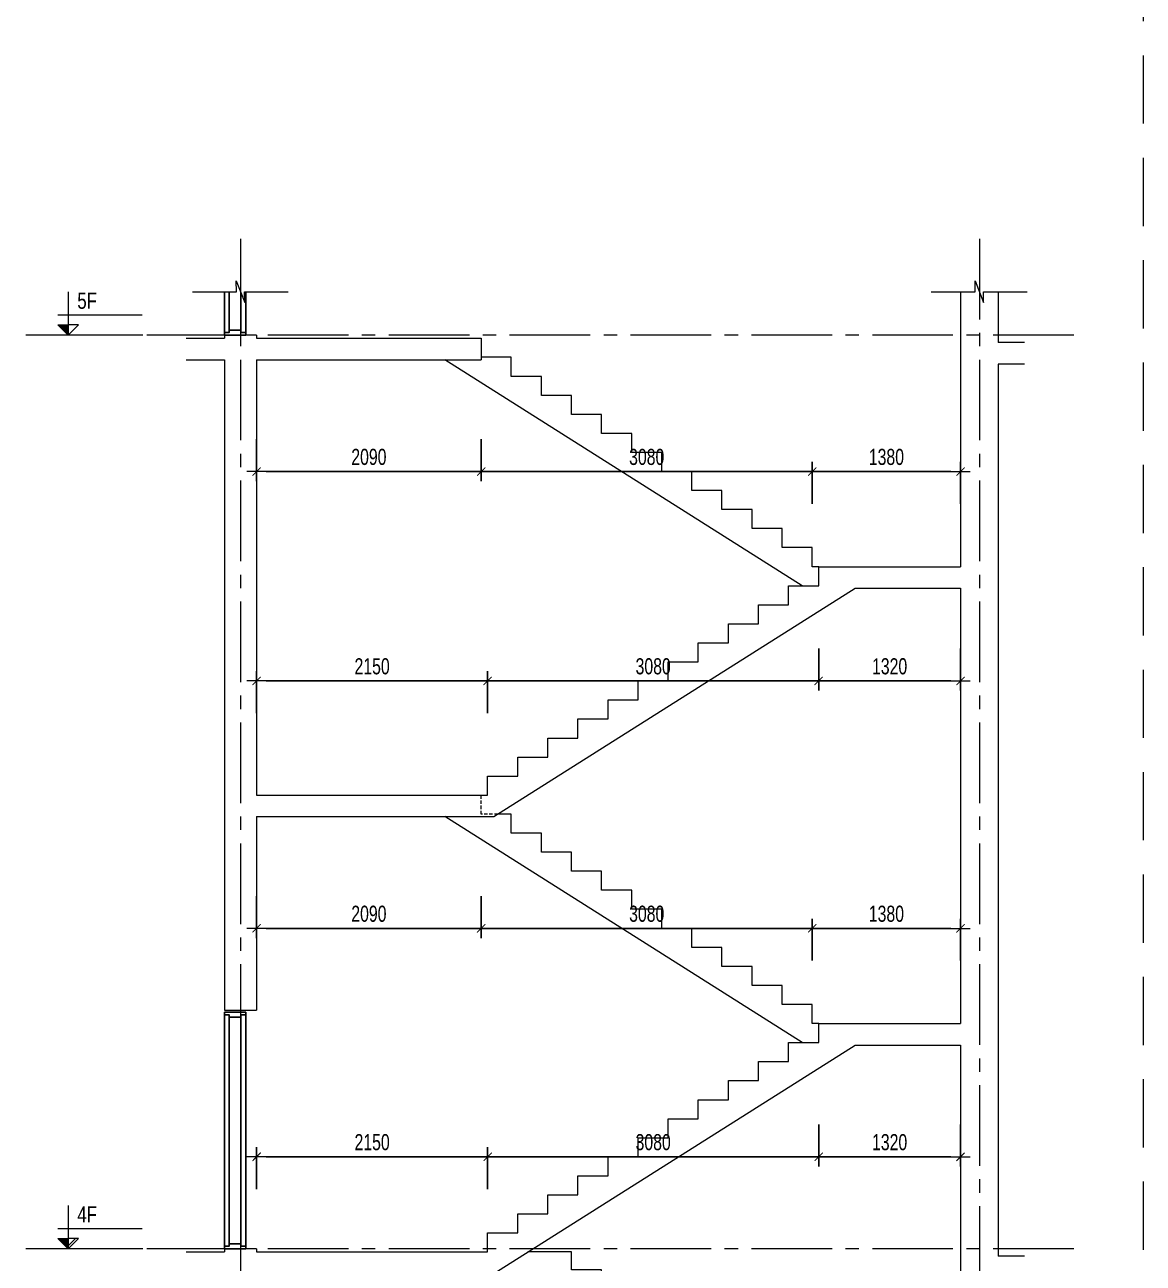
# Model space of a CAD drawing. Header units: millimetres. Extents: x -179076 to 254975, y -18667 to 296191.
# Drawn here: x 121519 to 131925, y 236932 to 248453 of the extents above; entities that cross this region are included whole.
import ezdxf

# ---------------------------------------------------------------- set-up
doc = ezdxf.new("R2010")
doc.units = ezdxf.units.MM
doc.linetypes.add('CENTER2', pattern=[1.125, 0.75, -0.125, 0.125, -0.125])
doc.linetypes.add('HIDDEN2', pattern=[4.762499999999999, 3.175, -1.5875])
doc.layers.get('Defpoints').update_dxf_attribs({"color": 151, "lineweight": 9})
doc.layers.add('A-DOOR', color=4, linetype='Continuous')
doc.layers.add('DOOR', color=4, linetype='Continuous')
for name, color, linetype, lineweight in [('NDC_S_ANNO', 7, 'Continuous', 20), ('NDC_S_AXIS', 5, 'CENTER2', 13), ('NDC_S_CONTINUOUS', 3, 'Continuous', 20), ('NDC_S_DIM', 1, 'Continuous', 15), ('NDC_S_HIDDEN', 8, 'HIDDEN2', 13), ('NDC_S_SLAB', 2, 'Continuous', 20), ('NDC_S_SYMBOL', 1, 'Continuous', 15), ('NDC_S_TEXT SYMBOL', 7, 'Continuous', 20), ('NDC_S_VN TEXT', 7, 'Continuous', 20)]:
    doc.layers.add(name, color=color, linetype=linetype, lineweight=lineweight)
doc.styles.add('NDC_ANNO', font='', dxfattribs={"width": 0.8})
doc.styles.add('NDC_DIM', font='', dxfattribs={"width": 0.75})
doc.styles.get('NDC_ANNO').set_extended_font_data('Dotum')
doc.styles.get('NDC_DIM').set_extended_font_data('Dotum')
doc.dimstyles.new('NDC_dim_60', dxfattribs={"dimscale": 60, "dimtxt": 2.5, "dimasz": 1.5, "dimexe": 1.5, "dimexo": 2.5, "dimgap": 1, "dimtad": 1, "dimdec": 0, "dimzin": 0, "dimdsep": 46, "dimtxsty": 'NDC_DIM', "dimblk": 'DIMMARK', "dimcen": 0.09, "dimdle": 1.2, "dimclrd": 1, "dimclre": 1, "dimclrt": 3, "dimadec": 0, "dimazin": 0, "dimtfac": 1, "dimtdec": 0, "dimtix": 1, "dimtofl": 0, "dimtmove": 0, "dimatfit": 3, "dimfxl": 5, "dimfxlon": 1, "dimtolj": 1, "dimtzin": 0, "dimarcsym": 0})

# ---------------------------------------------------------------- blocks, each defined once
blk = doc.blocks.new('X-SECTION-2$0$X-SEC-DOO2')
at = {"layer": 'A-DOOR'}
for p, q in [((41975.58351206721, 101971.8529757934), (41975.58351206745, 104171.8529757934)), ((42175.58351206721, 101971.8529757934), (42175.58351206745, 104171.8529757934)), ((42020.58351206721, 102016.8529757934), (42020.58351206745, 104126.8529757934)), ((42130.58351206721, 102016.8529757934), (42130.58351206745, 104126.8529757934))]:
    blk.add_line(p, q, dxfattribs=at)
for points in [[(41975.58351206745, 104171.8529757934), (41975.58351206745, 104146.8529757934), (42020.58351206745, 104146.8529757934), (42020.58351206745, 104126.8529757934), (42130.58351206745, 104126.8529757934), (42130.58351206745, 104146.8529757934), (42175.58351206745, 104146.8529757934), (42175.58351206745, 104171.8529757934)], [(41975.58351206721, 101971.8529757934), (41975.58351206721, 101996.8529757934), (42020.58351206721, 101996.8529757934), (42020.58351206721, 102016.8529757934), (42130.58351206721, 102016.8529757934), (42130.58351206721, 101996.8529757934), (42175.58351206721, 101996.8529757934), (42175.58351206721, 101971.8529757934)]]:
    blk.add_lwpolyline(points, close=True, dxfattribs=at)
at = {"layer": 'Defpoints'}
blk.add_line((41975.58351206745, 104191.8529757934), (42175.58351206745, 104191.8529757934), dxfattribs=at)
blk = doc.blocks.new('kata_block_CT')
at = {"layer": 'NDC_S_ANNO'}
blk.add_hatch(color=3, dxfattribs=at).paths.add_polyline_path([(0, 1.596954857557648), (-1.612010908633238, 1.596954857557648), (0, 0)])
at = {"layer": 'NDC_S_ANNO', "ltscale": 50}
h = blk.add_hatch(dxfattribs=at)
h.set_pattern_fill('ANSI31', color=256, scale=1.406250541793835, style=0)
h.set_pattern_definition([(45.00000000000001, (0, 5.456968210637569e-12), (-3.157122508925224, 3.157122508925225), [])])
h.paths.add_polyline_path([(0, 1.596954857557648), (0, 0), (1.612010908924276, 1.596954857557648)])
for p, q in [((-1.592704896858777, 3.140833880479477), (11.46947077315417, 3.140833880479477)), ((11.56125648126181, 5.456968210637569e-12), (-1.63869572513795, 5.456968210637569e-12))]:
    blk.add_line(p, q, dxfattribs=at)
for points in [[(0, 6.69495074864426), (0, 0)], [(0, 0), (-1.612010908924276, 1.596954857557648), (0, 1.596954857557648)], [(0, 0), (1.612010908924276, 1.596954857557648), (0, 1.596954857557648)]]:
    blk.add_lwpolyline(points, dxfattribs=at)
at = {"layer": 'NDC_S_ANNO', "color": 8, "ltscale": 50}
blk.add_lwpolyline([(0, 0), (-1.612010908633238, 1.596954857557648), (0, 1.596954857557648)], dxfattribs=at)
at = {"layer": 'NDC_S_TEXT SYMBOL', "color": 3, "style": 'NDC_ANNO', "width": 0.8}
blk.add_attdef('CT', (1.409564409346785, 4.068271311703938), '', height=2.5, dxfattribs=at)
blk = doc.blocks.new('DIMMARK')
at = {"layer": 'NDC_S_DIM', "color": 1}
blk.add_line((-1.5, 0), (1, 0), dxfattribs=at)
at = {"layer": 'NDC_S_DIM', "color": 2, "const_width": 0.1}
blk.add_lwpolyline([(-0.4242640687119285, -0.4242640687119285), (0.4242640687119285, 0.4242640687119285)], dxfattribs=at)
blk = doc.blocks.new('*D1266')
at = {"layer": 'Defpoints', "color": 0, "transparency": 16777216}
for p in [(123675.3833907689, 237036.8214793322), (126605.3833907659, 237036.8214793322), (126605.3833907659, 236036.8214793326)]:
    blk.add_point(p, dxfattribs=at)
at = {"layer": 'NDC_S_DIM', "color": 1, "lineweight": -2, "transparency": 16777216}
for p, q in [((123675.3833907689, 236336.8214793326), (123675.3833907689, 235946.8214793326)), ((126605.3833907659, 236336.8214793326), (126605.3833907659, 235946.8214793326)), ((123765.3833907689, 236036.8214793326), (126515.3833907659, 236036.8214793326))]:
    blk.add_line(p, q, dxfattribs=at)
at = {"layer": 'NDC_S_DIM', "color": 1, "lineweight": -2, "transparency": 16777216, "xscale": 90, "yscale": 90, "zscale": 90, "rotation": 180}
blk.add_blockref('DIMMARK', (123675.3833907689, 236036.8214793326), dxfattribs=at)
at = {"layer": 'NDC_S_DIM', "color": 1, "lineweight": -2, "transparency": 16777216, "xscale": 90, "yscale": 90, "zscale": 90}
blk.add_blockref('DIMMARK', (126605.3833907659, 236036.8214793326), dxfattribs=at)
at = {"layer": 'NDC_S_DIM', "color": 3, "transparency": 16777216, "insert": (125140.3833907674, 236171.9232432403), "char_height": 150, "attachment_point": 5, "style": 'NDC_DIM'}
blk.add_mtext('\\A1;2930', dxfattribs=at)
blk = doc.blocks.new('*D1267')
at = {"layer": 'Defpoints', "color": 0, "transparency": 16777216}
for p in [(126605.3833907659, 237036.8214793322), (128845.3833907662, 236036.8214793326), (128845.3833907662, 235536.8214793329)]:
    blk.add_point(p, dxfattribs=at)
at = {"layer": 'NDC_S_DIM', "color": 1, "lineweight": -2, "transparency": 16777216}
for p, q in [((126605.3833907659, 236336.8214793326), (126605.3833907659, 235946.8214793326)), ((128845.3833907662, 235736.8214793326), (128845.3833907662, 236126.8214793326)), ((126695.3833907659, 236036.8214793326), (128755.3833907662, 236036.8214793326))]:
    blk.add_line(p, q, dxfattribs=at)
at = {"layer": 'NDC_S_DIM', "color": 1, "lineweight": -2, "transparency": 16777216, "xscale": 90, "yscale": 90, "zscale": 90, "rotation": 180}
blk.add_blockref('DIMMARK', (126605.3833907659, 236036.8214793326), dxfattribs=at)
at = {"layer": 'NDC_S_DIM', "color": 1, "lineweight": -2, "transparency": 16777216, "xscale": 90, "yscale": 90, "zscale": 90}
blk.add_blockref('DIMMARK', (128845.3833907662, 236036.8214793326), dxfattribs=at)
at = {"layer": 'NDC_S_DIM', "color": 3, "transparency": 16777216, "insert": (127725.383390766, 236171.9232432403), "char_height": 150, "attachment_point": 5, "style": 'NDC_DIM'}
blk.add_mtext('\\A1;2240', dxfattribs=at)
blk = doc.blocks.new('*D1269')
at = {"layer": 'Defpoints', "color": 0, "transparency": 16777216}
for p in [(125825.3833907689, 237922.2381460016), (123675.3833907689, 237036.8214793322), (125825.3833907689, 237036.8214793322)]:
    blk.add_point(p, dxfattribs=at)
at = {"layer": 'NDC_S_DIM', "color": 1, "lineweight": -2, "transparency": 16777216}
for p, q in [((123675.3833907689, 237622.2381460016), (123675.3833907689, 238012.2381460016)), ((125825.3833907689, 237622.2381460016), (125825.3833907689, 238012.2381460016)), ((123765.3833907689, 237922.2381460016), (125735.3833907689, 237922.2381460016))]:
    blk.add_line(p, q, dxfattribs=at)
at = {"layer": 'NDC_S_DIM', "color": 1, "lineweight": -2, "transparency": 16777216, "xscale": 90, "yscale": 90, "zscale": 90, "rotation": 180}
blk.add_blockref('DIMMARK', (123675.3833907689, 237922.2381460016), dxfattribs=at)
at = {"layer": 'NDC_S_DIM', "color": 1, "lineweight": -2, "transparency": 16777216, "xscale": 90, "yscale": 90, "zscale": 90}
blk.add_blockref('DIMMARK', (125825.3833907689, 237922.2381460016), dxfattribs=at)
at = {"layer": 'NDC_S_DIM', "color": 3, "transparency": 16777216, "insert": (124750.3833907689, 238057.3399099094), "char_height": 150, "attachment_point": 5, "style": 'NDC_DIM'}
blk.add_mtext('\\A1;2150', dxfattribs=at)
blk = doc.blocks.new('*D1270')
at = {"layer": 'Defpoints', "color": 0, "transparency": 16777216}
for p in [(128905.3833907689, 238984.7381460047), (128905.3833907689, 237922.2381460016), (125825.3833907689, 237036.8214793322)]:
    blk.add_point(p, dxfattribs=at)
at = {"layer": 'NDC_S_DIM', "color": 1, "lineweight": -2, "transparency": 16777216}
for p, q in [((128905.3833907689, 238222.2381460016), (128905.3833907689, 237832.2381460016)), ((125825.3833907689, 237622.2381460016), (125825.3833907689, 238012.2381460016)), ((125915.3833907689, 237922.2381460016), (128815.3833907689, 237922.2381460016))]:
    blk.add_line(p, q, dxfattribs=at)
at = {"layer": 'NDC_S_DIM', "color": 1, "lineweight": -2, "transparency": 16777216, "xscale": 90, "yscale": 90, "zscale": 90, "rotation": 180}
blk.add_blockref('DIMMARK', (125825.3833907689, 237922.2381460016), dxfattribs=at)
at = {"layer": 'NDC_S_DIM', "color": 1, "lineweight": -2, "transparency": 16777216, "xscale": 90, "yscale": 90, "zscale": 90}
blk.add_blockref('DIMMARK', (128905.3833907689, 237922.2381460016), dxfattribs=at)
at = {"layer": 'NDC_S_DIM', "color": 3, "transparency": 16777216, "insert": (127365.3833907689, 238057.3399099094), "char_height": 150, "attachment_point": 5, "style": 'NDC_DIM'}
blk.add_mtext('\\A1;3080', dxfattribs=at)
blk = doc.blocks.new('*D1271')
at = {"layer": 'Defpoints', "color": 0, "transparency": 16777216}
for p in [(128905.3833907689, 238984.7381460047), (130225.3833907688, 238961.8214793385), (130225.3833907688, 237922.2381460016)]:
    blk.add_point(p, dxfattribs=at)
at = {"layer": 'NDC_S_DIM', "color": 1, "lineweight": -2, "transparency": 16777216}
for p, q in [((128905.3833907689, 238222.2381460016), (128905.3833907689, 237832.2381460016)), ((130225.3833907688, 238222.2381460016), (130225.3833907688, 237832.2381460016)), ((128995.3833907689, 237922.2381460016), (130135.3833907688, 237922.2381460016))]:
    blk.add_line(p, q, dxfattribs=at)
at = {"layer": 'NDC_S_DIM', "color": 1, "lineweight": -2, "transparency": 16777216, "xscale": 90, "yscale": 90, "zscale": 90, "rotation": 180}
blk.add_blockref('DIMMARK', (128905.3833907689, 237922.2381460016), dxfattribs=at)
at = {"layer": 'NDC_S_DIM', "color": 1, "lineweight": -2, "transparency": 16777216, "xscale": 90, "yscale": 90, "zscale": 90}
blk.add_blockref('DIMMARK', (130225.3833907688, 237922.2381460016), dxfattribs=at)
at = {"layer": 'NDC_S_DIM', "color": 3, "transparency": 16777216, "insert": (129565.3833907689, 238057.3399099094), "char_height": 150, "attachment_point": 5, "style": 'NDC_DIM'}
blk.add_mtext('\\A1;1320', dxfattribs=at)
blk = doc.blocks.new('*D1272')
at = {"layer": 'Defpoints', "color": 0, "transparency": 16777216}
for p in [(123675.3833907688, 241286.8214793451), (125765.3833907692, 241286.8214793451), (125765.3833907692, 240047.2381460081)]:
    blk.add_point(p, dxfattribs=at)
at = {"layer": 'NDC_S_DIM', "color": 1, "lineweight": -2, "transparency": 16777216}
for p, q in [((123675.3833907688, 240347.2381460081), (123675.3833907688, 239957.2381460081)), ((125765.3833907692, 240347.2381460081), (125765.3833907692, 239957.2381460081)), ((123765.3833907688, 240047.2381460081), (125675.3833907692, 240047.2381460081))]:
    blk.add_line(p, q, dxfattribs=at)
at = {"layer": 'NDC_S_DIM', "color": 1, "lineweight": -2, "transparency": 16777216, "xscale": 90, "yscale": 90, "zscale": 90, "rotation": 180}
blk.add_blockref('DIMMARK', (123675.3833907688, 240047.2381460081), dxfattribs=at)
at = {"layer": 'NDC_S_DIM', "color": 1, "lineweight": -2, "transparency": 16777216, "xscale": 90, "yscale": 90, "zscale": 90}
blk.add_blockref('DIMMARK', (125765.3833907692, 240047.2381460081), dxfattribs=at)
at = {"layer": 'NDC_S_DIM', "color": 3, "transparency": 16777216, "insert": (124720.383390769, 240182.3399099158), "char_height": 150, "attachment_point": 5, "style": 'NDC_DIM'}
blk.add_mtext('\\A1;2090', dxfattribs=at)
blk = doc.blocks.new('*D1273')
at = {"layer": 'Defpoints', "color": 0, "transparency": 16777216}
for p in [(125765.3833907692, 241286.8214793451), (128845.3833907689, 240047.2381460081), (128845.3833907689, 239161.8214793385)]:
    blk.add_point(p, dxfattribs=at)
at = {"layer": 'NDC_S_DIM', "color": 1, "lineweight": -2, "transparency": 16777216}
for p, q in [((125765.3833907692, 240347.2381460081), (125765.3833907692, 239957.2381460081)), ((128845.3833907689, 239747.2381460081), (128845.3833907689, 240137.2381460081)), ((125855.3833907692, 240047.2381460081), (128755.3833907689, 240047.2381460081))]:
    blk.add_line(p, q, dxfattribs=at)
at = {"layer": 'NDC_S_DIM', "color": 1, "lineweight": -2, "transparency": 16777216, "xscale": 90, "yscale": 90, "zscale": 90, "rotation": 180}
blk.add_blockref('DIMMARK', (125765.3833907692, 240047.2381460081), dxfattribs=at)
at = {"layer": 'NDC_S_DIM', "color": 1, "lineweight": -2, "transparency": 16777216, "xscale": 90, "yscale": 90, "zscale": 90}
blk.add_blockref('DIMMARK', (128845.3833907689, 240047.2381460081), dxfattribs=at)
at = {"layer": 'NDC_S_DIM', "color": 3, "transparency": 16777216, "insert": (127305.3833907691, 240182.3399099158), "char_height": 150, "attachment_point": 5, "style": 'NDC_DIM'}
blk.add_mtext('\\A1;3080', dxfattribs=at)
blk = doc.blocks.new('*D1274')
at = {"layer": 'Defpoints', "color": 0, "transparency": 16777216}
for p in [(130225.3833907687, 240047.2381460081), (128845.3833907689, 239161.8214793385), (130225.3833907687, 239161.8214793385)]:
    blk.add_point(p, dxfattribs=at)
at = {"layer": 'NDC_S_DIM', "color": 1, "lineweight": -2, "transparency": 16777216}
for p, q in [((128845.3833907689, 239747.2381460081), (128845.3833907689, 240137.2381460081)), ((130225.3833907687, 239747.2381460081), (130225.3833907687, 240137.2381460081)), ((128935.3833907689, 240047.2381460081), (130135.3833907687, 240047.2381460081))]:
    blk.add_line(p, q, dxfattribs=at)
at = {"layer": 'NDC_S_DIM', "color": 1, "lineweight": -2, "transparency": 16777216, "xscale": 90, "yscale": 90, "zscale": 90, "rotation": 180}
blk.add_blockref('DIMMARK', (128845.3833907689, 240047.2381460081), dxfattribs=at)
at = {"layer": 'NDC_S_DIM', "color": 1, "lineweight": -2, "transparency": 16777216, "xscale": 90, "yscale": 90, "zscale": 90}
blk.add_blockref('DIMMARK', (130225.3833907687, 240047.2381460081), dxfattribs=at)
at = {"layer": 'NDC_S_DIM', "color": 3, "transparency": 16777216, "insert": (129535.3833907688, 240182.3399099158), "char_height": 150, "attachment_point": 5, "style": 'NDC_DIM'}
blk.add_mtext('\\A1;1380', dxfattribs=at)
blk = doc.blocks.new('*D1275')
at = {"layer": 'Defpoints', "color": 0, "transparency": 16777216}
for p in [(125825.3833907689, 242349.3214793482), (123675.3833907688, 241286.8214793451), (125825.3833907689, 241286.8214793451)]:
    blk.add_point(p, dxfattribs=at)
at = {"layer": 'NDC_S_DIM', "color": 1, "lineweight": -2, "transparency": 16777216}
for p, q in [((123675.3833907688, 242049.3214793482), (123675.3833907688, 242439.3214793482)), ((125825.3833907689, 242049.3214793482), (125825.3833907689, 242439.3214793482)), ((123765.3833907688, 242349.3214793482), (125735.3833907689, 242349.3214793482))]:
    blk.add_line(p, q, dxfattribs=at)
at = {"layer": 'NDC_S_DIM', "color": 1, "lineweight": -2, "transparency": 16777216, "xscale": 90, "yscale": 90, "zscale": 90, "rotation": 180}
blk.add_blockref('DIMMARK', (123675.3833907688, 242349.3214793482), dxfattribs=at)
at = {"layer": 'NDC_S_DIM', "color": 1, "lineweight": -2, "transparency": 16777216, "xscale": 90, "yscale": 90, "zscale": 90}
blk.add_blockref('DIMMARK', (125825.3833907689, 242349.3214793482), dxfattribs=at)
at = {"layer": 'NDC_S_DIM', "color": 3, "transparency": 16777216, "insert": (124750.3833907689, 242484.4232432559), "char_height": 150, "attachment_point": 5, "style": 'NDC_DIM'}
blk.add_mtext('\\A1;2150', dxfattribs=at)
blk = doc.blocks.new('*D1276')
at = {"layer": 'Defpoints', "color": 0, "transparency": 16777216}
for p in [(128905.3833907689, 243234.7381460174), (128905.3833907689, 242349.3214793482), (125825.3833907689, 241286.8214793451)]:
    blk.add_point(p, dxfattribs=at)
at = {"layer": 'NDC_S_DIM', "color": 1, "lineweight": -2, "transparency": 16777216}
for p, q in [((128905.3833907689, 242649.3214793482), (128905.3833907689, 242259.3214793482)), ((125825.3833907689, 242049.3214793482), (125825.3833907689, 242439.3214793482)), ((125915.3833907689, 242349.3214793482), (128815.3833907689, 242349.3214793482))]:
    blk.add_line(p, q, dxfattribs=at)
at = {"layer": 'NDC_S_DIM', "color": 1, "lineweight": -2, "transparency": 16777216, "xscale": 90, "yscale": 90, "zscale": 90, "rotation": 180}
blk.add_blockref('DIMMARK', (125825.3833907689, 242349.3214793482), dxfattribs=at)
at = {"layer": 'NDC_S_DIM', "color": 1, "lineweight": -2, "transparency": 16777216, "xscale": 90, "yscale": 90, "zscale": 90}
blk.add_blockref('DIMMARK', (128905.3833907689, 242349.3214793482), dxfattribs=at)
at = {"layer": 'NDC_S_DIM', "color": 3, "transparency": 16777216, "insert": (127365.3833907689, 242484.4232432559), "char_height": 150, "attachment_point": 5, "style": 'NDC_DIM'}
blk.add_mtext('\\A1;3080', dxfattribs=at)
blk = doc.blocks.new('*D1277')
at = {"layer": 'Defpoints', "color": 0, "transparency": 16777216}
for p in [(128905.3833907689, 243234.7381460174), (130225.3833907688, 243211.8214793512), (130225.3833907688, 242349.3214793482)]:
    blk.add_point(p, dxfattribs=at)
at = {"layer": 'NDC_S_DIM', "color": 1, "lineweight": -2, "transparency": 16777216}
for p, q in [((128905.3833907689, 242649.3214793482), (128905.3833907689, 242259.3214793482)), ((130225.3833907688, 242649.3214793482), (130225.3833907688, 242259.3214793482)), ((128995.3833907689, 242349.3214793482), (130135.3833907688, 242349.3214793482))]:
    blk.add_line(p, q, dxfattribs=at)
at = {"layer": 'NDC_S_DIM', "color": 1, "lineweight": -2, "transparency": 16777216, "xscale": 90, "yscale": 90, "zscale": 90, "rotation": 180}
blk.add_blockref('DIMMARK', (128905.3833907689, 242349.3214793482), dxfattribs=at)
at = {"layer": 'NDC_S_DIM', "color": 1, "lineweight": -2, "transparency": 16777216, "xscale": 90, "yscale": 90, "zscale": 90}
blk.add_blockref('DIMMARK', (130225.3833907688, 242349.3214793482), dxfattribs=at)
at = {"layer": 'NDC_S_DIM', "color": 3, "transparency": 16777216, "insert": (129565.3833907688, 242484.4232432559), "char_height": 150, "attachment_point": 5, "style": 'NDC_DIM'}
blk.add_mtext('\\A1;1320', dxfattribs=at)
blk = doc.blocks.new('*D1278')
at = {"layer": 'Defpoints', "color": 0, "transparency": 16777216}
for p in [(123675.3833907688, 245536.8214793576), (125765.3833907689, 245536.8214793576), (125765.3833907689, 244297.2381460206)]:
    blk.add_point(p, dxfattribs=at)
at = {"layer": 'NDC_S_DIM', "color": 1, "lineweight": -2, "transparency": 16777216}
for p, q in [((123675.3833907688, 244597.2381460206), (123675.3833907688, 244207.2381460206)), ((125765.3833907689, 244597.2381460206), (125765.3833907689, 244207.2381460206)), ((123765.3833907688, 244297.2381460206), (125675.3833907689, 244297.2381460206))]:
    blk.add_line(p, q, dxfattribs=at)
at = {"layer": 'NDC_S_DIM', "color": 1, "lineweight": -2, "transparency": 16777216, "xscale": 90, "yscale": 90, "zscale": 90, "rotation": 180}
blk.add_blockref('DIMMARK', (123675.3833907688, 244297.2381460206), dxfattribs=at)
at = {"layer": 'NDC_S_DIM', "color": 1, "lineweight": -2, "transparency": 16777216, "xscale": 90, "yscale": 90, "zscale": 90}
blk.add_blockref('DIMMARK', (125765.3833907689, 244297.2381460206), dxfattribs=at)
at = {"layer": 'NDC_S_DIM', "color": 3, "transparency": 16777216, "insert": (124720.3833907689, 244432.3399099284), "char_height": 150, "attachment_point": 5, "style": 'NDC_DIM'}
blk.add_mtext('\\A1;2090', dxfattribs=at)
blk = doc.blocks.new('*D1279')
at = {"layer": 'Defpoints', "color": 0, "transparency": 16777216}
for p in [(125765.3833907689, 245536.8214793576), (128845.3833907689, 244297.2381460206), (128845.3833907689, 243411.8214793512)]:
    blk.add_point(p, dxfattribs=at)
at = {"layer": 'NDC_S_DIM', "color": 1, "lineweight": -2, "transparency": 16777216}
for p, q in [((125765.3833907689, 244597.2381460206), (125765.3833907689, 244207.2381460206)), ((128845.3833907689, 243997.2381460206), (128845.3833907689, 244387.2381460206)), ((125855.3833907689, 244297.2381460206), (128755.3833907689, 244297.2381460206))]:
    blk.add_line(p, q, dxfattribs=at)
at = {"layer": 'NDC_S_DIM', "color": 1, "lineweight": -2, "transparency": 16777216, "xscale": 90, "yscale": 90, "zscale": 90, "rotation": 180}
blk.add_blockref('DIMMARK', (125765.3833907689, 244297.2381460206), dxfattribs=at)
at = {"layer": 'NDC_S_DIM', "color": 1, "lineweight": -2, "transparency": 16777216, "xscale": 90, "yscale": 90, "zscale": 90}
blk.add_blockref('DIMMARK', (128845.3833907689, 244297.2381460206), dxfattribs=at)
at = {"layer": 'NDC_S_DIM', "color": 3, "transparency": 16777216, "insert": (127305.3833907689, 244432.3399099284), "char_height": 150, "attachment_point": 5, "style": 'NDC_DIM'}
blk.add_mtext('\\A1;3080', dxfattribs=at)
blk = doc.blocks.new('*D1280')
at = {"layer": 'Defpoints', "color": 0, "transparency": 16777216}
for p in [(130225.3833907687, 244297.2381460206), (128845.3833907689, 243411.8214793512), (130225.3833907687, 243411.8214793512)]:
    blk.add_point(p, dxfattribs=at)
at = {"layer": 'NDC_S_DIM', "color": 1, "lineweight": -2, "transparency": 16777216}
for p, q in [((128845.3833907689, 243997.2381460206), (128845.3833907689, 244387.2381460206)), ((130225.3833907687, 243997.2381460206), (130225.3833907687, 244387.2381460206)), ((128935.3833907689, 244297.2381460206), (130135.3833907687, 244297.2381460206))]:
    blk.add_line(p, q, dxfattribs=at)
at = {"layer": 'NDC_S_DIM', "color": 1, "lineweight": -2, "transparency": 16777216, "xscale": 90, "yscale": 90, "zscale": 90, "rotation": 180}
blk.add_blockref('DIMMARK', (128845.3833907689, 244297.2381460206), dxfattribs=at)
at = {"layer": 'NDC_S_DIM', "color": 1, "lineweight": -2, "transparency": 16777216, "xscale": 90, "yscale": 90, "zscale": 90}
blk.add_blockref('DIMMARK', (130225.3833907687, 244297.2381460206), dxfattribs=at)
at = {"layer": 'NDC_S_DIM', "color": 3, "transparency": 16777216, "insert": (129535.3833907688, 244432.3399099284), "char_height": 150, "attachment_point": 5, "style": 'NDC_DIM'}
blk.add_mtext('\\A1;1380', dxfattribs=at)

msp = doc.modelspace()

# ---------------------------------------------------------------- linework, layer by layer
at = {"layer": 'A-DOOR'}
for p, q in [((123375.3833907689, 245566.8214793577), (123375.383390769, 245970.2082628342)), ((123420.3833907689, 245611.8214793577), (123420.383390769, 245970.2082628342)), ((123530.3833907689, 245611.8214793577), (123530.383390769, 245957.7082627987)), ((123575.3833907689, 245566.8214793577), (123575.383390769, 245970.2082628342))]:
    msp.add_line(p, q, dxfattribs=at)
msp.add_lwpolyline([(123375.3833907689, 245566.8214793577), (123375.3833907689, 245591.8214793577), (123420.3833907689, 245591.8214793577), (123420.3833907689, 245611.8214793577), (123530.3833907689, 245611.8214793577), (123530.3833907689, 245591.8214793577), (123575.3833907689, 245591.8214793577), (123575.3833907689, 245566.8214793577)], close=True, dxfattribs=at)
at = {"layer": 'NDC_S_AXIS', "ltscale": 1000}
for p, q in [((123525.3833907689, 246462.5651262423), (123525.383390768, 228912.3670905561)), ((130400.3833907688, 246462.5651262422), (130400.3833907691, 228912.3670905561)), ((131279.9831429152, 245566.8214793577), (121518.5336441803, 245566.8214793577)), ((131279.9831429152, 237066.8214793325), (121518.5336441803, 237066.8214793325))]:
    msp.add_line(p, q, dxfattribs=at)
at = {"layer": 'NDC_S_CONTINUOUS'}
for p, q in [((128751.2112896646, 243234.7381460174), (125427.4465837806, 245336.8214793577)), ((128751.2112896647, 238984.7381460047), (125427.4465837805, 241086.8214793451))]:
    msp.add_line(p, q, dxfattribs=at)
for points in [[(128905.3833907689, 243411.8214793512), (128845.3833907689, 243411.8214793512), (128845.3833907689, 243588.9048126853), (128565.3833907689, 243588.9048126853), (128565.3833907689, 243765.9881460191), (128285.3833907689, 243765.9881460191), (128285.3833907689, 243943.0714793529), (128005.3833907689, 243943.0714793529), (128005.3833907689, 244120.1548126868), (127725.3833907689, 244120.1548126868), (127725.3833907689, 244297.2381460206), (127445.3833907689, 244297.2381460206), (127445.3833907689, 244474.3214793545), (127165.3833907689, 244474.3214793545), (127165.3833907689, 244651.4048126883), (126885.3833907689, 244651.4048126883), (126885.3833907689, 244828.4881460221), (126605.3833907689, 244828.4881460221), (126605.3833907689, 245005.571479356), (126325.3833907689, 245005.571479356), (126325.3833907689, 245182.6548126898), (126045.3833907689, 245182.6548126898), (126045.3833907689, 245359.7381460237), (125765.3833907689, 245359.7381460237)], [(128905.3833907689, 239161.8214793385), (128845.3833907689, 239161.8214793385), (128845.3833907689, 239338.9048126727), (128565.3833907689, 239338.9048126727), (128565.3833907689, 239515.9881460065), (128285.3833907689, 239515.9881460065), (128285.3833907689, 239693.0714793404), (128005.3833907689, 239693.0714793404), (128005.3833907689, 239870.1548126742), (127725.3833907689, 239870.1548126742), (127725.3833907689, 240047.2381460081), (127445.3833907689, 240047.2381460081), (127445.3833907689, 240224.3214793419), (127165.3833907689, 240224.3214793419), (127165.3833907689, 240401.4048126757), (126885.3833907689, 240401.4048126757), (126885.3833907689, 240578.4881460096), (126605.3833907689, 240578.4881460096), (126605.3833907689, 240755.5714793434), (126325.3833907689, 240755.5714793434), (126325.3833907689, 240932.6548126772), (126045.3833907689, 240932.6548126772), (126045.3833907689, 241109.7381460111), (125919.5554918732, 241109.7381460111)], [(128905.3833907659, 235536.8214793329), (128845.3833907662, 235536.8214793329), (128845.3833907662, 235703.4881459991), (128565.3833907662, 235703.4881459991), (128565.3833907662, 235870.1548126658), (128285.3833907656, 235870.1548126658), (128285.3833907684, 236036.8214793326), (128005.3833907695, 236036.8214793326), (128005.3833907667, 236203.4881459993), (127725.3833907662, 236203.4881459993), (127725.3833907662, 236370.1548126661), (127445.3833907662, 236370.1548126661), (127445.3833907662, 236536.8214793328), (127165.3833907662, 236536.8214793328), (127165.3833907662, 236703.4881459996), (126885.3833907662, 236703.4881459996), (126885.3833907662, 236870.1548126663), (126605.3833907659, 236870.1548126663), (126605.3833907659, 237036.8214793329), (126199.5554918743, 237036.8214793329)]]:
    msp.add_lwpolyline(points, dxfattribs=at)
at = {"layer": 'NDC_S_HIDDEN', "ltscale": 200}
msp.add_line((131925.05695621, 260551.2330351871), (131925.05695621, 226951.2330352253), dxfattribs=at)
at = {"layer": 'NDC_S_HIDDEN', "ltscale": 10}
msp.add_lwpolyline([(125919.5554918732, 241109.7381460111), (125765.3833907692, 241109.7381460111), (125765.3833907692, 241286.8214793451)], dxfattribs=at)
at = {"layer": 'NDC_S_SLAB'}
for p, q in [((130225.3833907688, 245970.2082628342), (130225.3833907688, 243411.8214793512)), ((130575.3833907689, 245970.2082628342), (130575.3833907689, 245496.8214793576)), ((123021.0236990103, 245536.8214793577), (123375.3833907689, 245536.8214793577)), ((123375.383390769, 245566.8214793577), (123375.383390769, 245536.8214793576)), ((123675.3833907689, 245566.8214793577), (123375.3833907689, 245566.8214793577)), ((123675.3833907688, 245566.8214793577), (123675.3833907688, 245536.8214793576)), ((123675.3833907689, 245536.8214793577), (125765.3833907689, 245536.8214793577)), ((125765.3833907689, 245536.8214793577), (125765.3833907689, 245336.8214793577)), ((130820.4296064824, 245496.8214793577), (130575.3833907691, 245496.8214793577)), ((123021.0236990103, 245336.8214793577), (123375.3833907689, 245336.8214793577)), ((123375.383390769, 245336.8214793576), (123375.383390769, 239286.8214793325)), ((123675.3833907688, 245336.8214793576), (123675.3833907688, 241286.8214793451)), ((123675.3833907689, 245336.8214793577), (125765.3833907689, 245336.8214793577)), ((130575.383390769, 245296.8214793578), (130575.3833907689, 236996.8214793323)), ((130820.4296064824, 245296.8214793578), (130575.3833908085, 245296.8214793578)), ((130225.3833907688, 243211.8214793512), (130225.3833907687, 239161.8214793385)), ((123675.3833907688, 241086.8214793453), (123675.3833907688, 239286.8214793325)), ((123375.3833907691, 239286.8214793325), (123675.383390769, 239286.8214793325)), ((130225.3833907687, 238961.8214793385), (130225.3833907685, 235546.2423573057)), ((123021.0236990103, 237036.8214793323), (123375.3833907691, 237036.8214793322)), ((123375.383390769, 237066.8214793325), (123375.3833907691, 237036.8214793321)), ((123675.3833907689, 237066.8214793325), (123375.3833907689, 237066.8214793325)), ((123675.3833907688, 237066.8214793325), (123675.3833907689, 237036.8214793322)), ((130820.4296064824, 236996.8214793324), (130575.3833907691, 236996.8214793325))]:
    msp.add_line(p, q, dxfattribs=at)
for points in [[(123675.3833907688, 241286.8214793451), (125825.3833907689, 241286.8214793451), (125825.3833907689, 241463.904812679), (126105.3833907689, 241463.904812679), (126105.3833907689, 241640.9881460128), (126385.3833907689, 241640.9881460128), (126385.3833907689, 241818.0714793467), (126665.3833907689, 241818.0714793467), (126665.3833907689, 241995.1548126805), (126945.3833907689, 241995.1548126805), (126945.3833907689, 242172.2381460143), (127225.3833907689, 242172.2381460143), (127225.3833907689, 242349.3214793482), (127505.3833907689, 242349.3214793482), (127505.3833907689, 242526.404812682), (127785.3833907689, 242526.404812682), (127785.3833907689, 242703.4881460159), (128065.3833907689, 242703.4881460159), (128065.3833907689, 242880.5714793497), (128345.3833907689, 242880.5714793497), (128345.3833907689, 243057.6548126835), (128625.3833907689, 243057.6548126835), (128625.3833907689, 243234.7381460174), (128905.3833907689, 243234.7381460174), (128905.3833907689, 243411.8214793512), (130225.3833907688, 243411.8214793512)], [(123675.3833907688, 241086.8214793453), (125883.3201977569, 241086.8214793451), (129243.3201977569, 243211.8214793512), (130225.3833907688, 243211.8214793512)], [(123675.3833907689, 237036.8214793322), (125825.3833907689, 237036.8214793323), (125825.3833907689, 237213.9048126663), (126105.3833907689, 237213.9048126663), (126105.3833907689, 237390.9881460001), (126385.3833907689, 237390.9881460001), (126385.3833907689, 237568.071479334), (126665.3833907689, 237568.071479334), (126665.3833907689, 237745.1548126678), (126945.3833907689, 237745.1548126678), (126945.3833907689, 237922.2381460016), (127225.3833907689, 237922.2381460016), (127225.3833907689, 238099.3214793355), (127505.3833907689, 238099.3214793355), (127505.3833907689, 238276.4048126693), (127785.3833907689, 238276.4048126693), (127785.3833907689, 238453.4881460032), (128065.3833907689, 238453.4881460032), (128065.3833907689, 238630.571479337), (128345.3833907689, 238630.571479337), (128345.3833907689, 238807.6548126708), (128625.3833907689, 238807.6548126708), (128625.3833907689, 238984.7381460047), (128905.3833907689, 238984.7381460047), (128905.3833907689, 239161.8214793385), (130225.3833907688, 239161.8214793385)], [(123675.3833907689, 236836.8214793322), (125883.3201977567, 236836.8214793323), (129243.3201977569, 238961.8214793385), (130225.3833907688, 238961.8214793385)]]:
    msp.add_lwpolyline(points, dxfattribs=at)
at = {"layer": 'NDC_S_SYMBOL'}
for points in [[(123077.9407419523, 245970.2082628342), (123487.5573034429, 245970.2082628342), (123485.3833905452, 246070.2082628342), (123565.3833909922, 245870.2082626479), (123563.209477722, 245970.2082628342), (123969.4949974835, 245970.2082628342)], [(129952.9407419525, 245970.2082628342), (130362.5573034431, 245970.2082628342), (130360.3833905454, 246070.2082628342), (130440.3833909924, 245870.2082626479), (130438.2094777222, 245970.2082628342), (130844.4949974837, 245970.2082628342)]]:
    msp.add_lwpolyline(points, dxfattribs=at)

# ---------------------------------------------------------------- block references
at = {"layer": 'DOOR'}
msp.add_blockref('X-SECTION-2$0$X-SEC-DOO2', (81399.79987870168, 135094.968503539), dxfattribs=at)
at = {"layer": 'NDC_S_VN TEXT', "xscale": 60, "yscale": 60, "zscale": 60}
for p, values in [((121922.7989148718, 245566.8214793515), {'CT': '5F'}), ((121922.7989148718, 237066.8214801991), {'CT': '4F'})]:
    msp.add_blockref('kata_block_CT', p, dxfattribs=at).add_auto_attribs(values)

# ---------------------------------------------------------------- dimensions: what is measured, and where the dimension line sits
at = {"layer": 'NDC_S_DIM'}
for base, p1, p2, picture, middle in [((125765.3833907689, 244297.2381460206), (123675.3833907688, 245536.8214793576), (125765.3833907689, 245536.8214793576), '*D1278', (124720.3833907689, 244432.3399099284)), ((125825.3833907689, 242349.3214793482), (123675.3833907688, 241286.8214793451), (125825.3833907689, 241286.8214793451), '*D1275', (124750.3833907689, 242484.4232432559)), ((125765.3833907692, 240047.2381460081), (123675.3833907688, 241286.8214793451), (125765.3833907692, 241286.8214793451), '*D1272', (124720.383390769, 240182.3399099158)), ((125825.3833907689, 237922.2381460016), (123675.3833907689, 237036.8214793322), (125825.3833907689, 237036.8214793322), '*D1269', (124750.3833907689, 238057.3399099094)), ((126605.3833907659, 236036.8214793326), (123675.3833907689, 237036.8214793322), (126605.3833907659, 237036.8214793322), '*D1266', (125140.3833907674, 236171.9232432403))]:
    dim = msp.add_linear_dim(base=base, p1=p1, p2=p2, dimstyle='NDC_dim_60', dxfattribs=at)
    dim.commit()
    dim.dimension.update_dxf_attribs({"geometry": picture, "text_midpoint": middle})
for base, p1, p2, picture, middle in [((128845.3833907689, 244297.2381460206), (125765.3833907689, 245536.8214793576), (128845.3833907689, 243411.8214793512), '*D1279', (127305.3833907689, 244432.3399099284)), ((130225.3833907687, 244297.2381460206), (128845.3833907689, 243411.8214793512), (130225.3833907687, 243411.8214793512), '*D1280', (129535.3833907688, 244432.3399099284)), ((128905.3833907689, 242349.3214793482), (125825.3833907689, 241286.8214793451), (128905.3833907689, 243234.7381460174), '*D1276', (127365.3833907689, 242484.4232432559)), ((130225.3833907688, 242349.3214793482), (128905.3833907689, 243234.7381460174), (130225.3833907688, 243211.8214793512), '*D1277', (129565.3833907688, 242484.4232432559)), ((128845.3833907689, 240047.2381460081), (125765.3833907692, 241286.8214793451), (128845.3833907689, 239161.8214793385), '*D1273', (127305.3833907691, 240182.3399099158)), ((130225.3833907687, 240047.2381460081), (128845.3833907689, 239161.8214793385), (130225.3833907687, 239161.8214793385), '*D1274', (129535.3833907688, 240182.3399099158)), ((128905.3833907689, 237922.2381460016), (125825.3833907689, 237036.8214793322), (128905.3833907689, 238984.7381460047), '*D1270', (127365.3833907689, 238057.3399099094)), ((130225.3833907688, 237922.2381460016), (128905.3833907689, 238984.7381460047), (130225.3833907688, 238961.8214793385), '*D1271', (129565.3833907689, 238057.3399099094)), ((128845.3833907662, 236036.8214793326), (126605.3833907659, 237036.8214793322), (128845.3833907662, 235536.8214793329), '*D1267', (127725.383390766, 236171.9232432403))]:
    dim = msp.add_linear_dim(base=base, p1=p1, p2=p2, dimstyle='NDC_dim_60', override={"dimtmove": 1}, dxfattribs=at)
    dim.commit()
    dim.dimension.update_dxf_attribs({"geometry": picture, "text_midpoint": middle})

doc.saveas('drawing.dxf')
